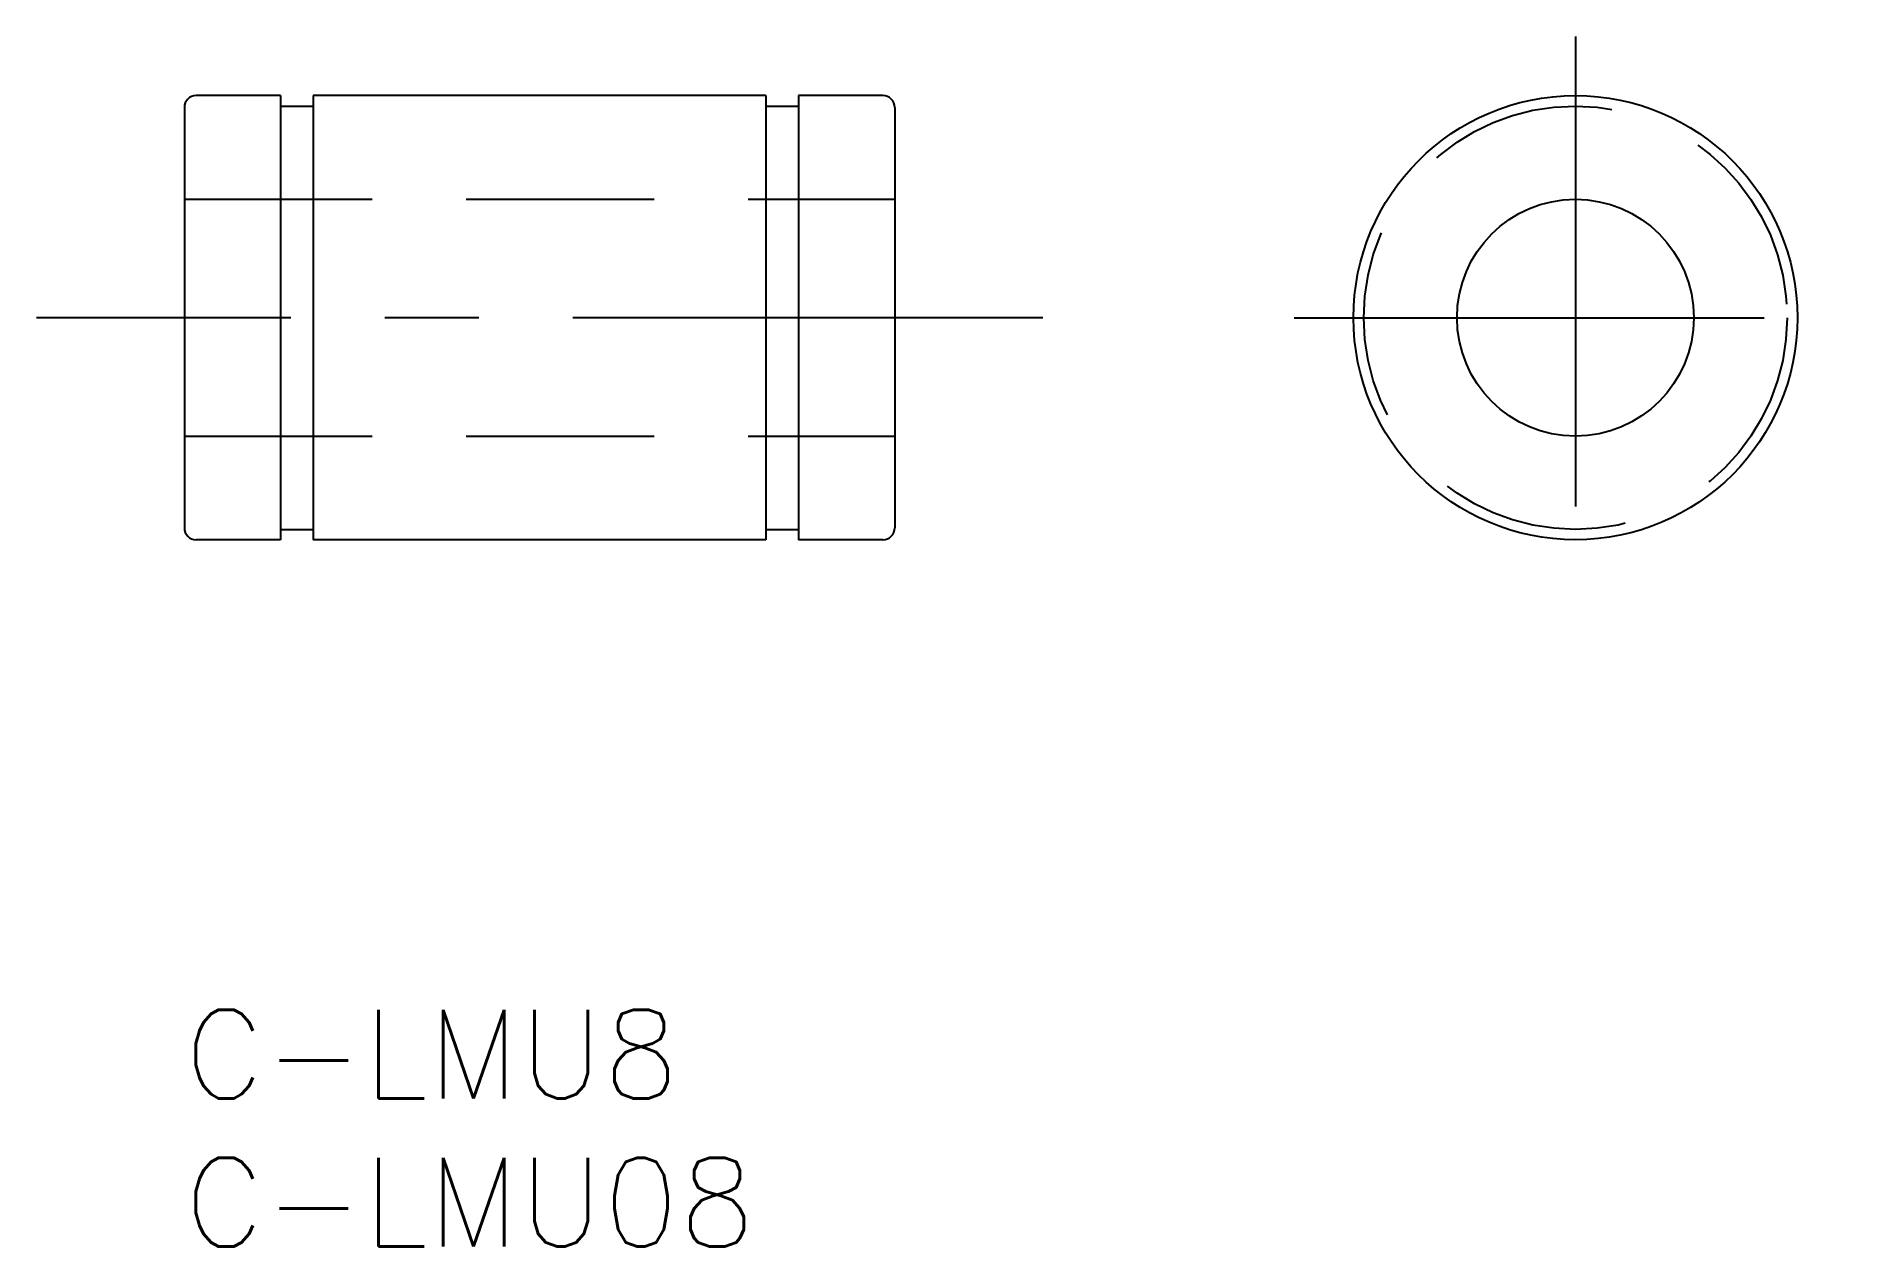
# Model space of a CAD drawing. Extents: x -5 to 56.5, y -8 to 32.9.
import ezdxf
from ezdxf.enums import TextEntityAlignment as Align

# ---------------------------------------------------------------- set-up
doc = ezdxf.new("R2010")
doc.units = 0
doc.header["$LTSCALE"] = 0.5
doc.linetypes.add('CENTER', pattern=[50.8, 31.75, -6.35, 6.35, -6.35])
doc.linetypes.add('DASHED', pattern=[19.05, 12.7, -6.35])
doc.layers.get('0').update_dxf_attribs({"linetype": 'CONTINUOUS'})
doc.layers.add('CENTER', color=1, linetype='CENTER')
doc.styles.get("Standard").update_dxf_attribs({"font": 'txt.shx', "height": 3, "bigfont": 'bigfont.shx'})

msp = doc.modelspace()

# ---------------------------------------------------------------- linework, layer by layer
at = {"color": 7, "linetype": 'CONTINUOUS'}
for p, q in [((3.25, 30.872), (0.4, 30.872)), ((3.25, 30.872), (3.25, 15.872)), ((19.65, 30.872), (4.35, 30.872)), ((4.35, 30.872), (4.35, 15.872)), ((19.65, 30.872), (19.65, 15.872)), ((23.6, 30.872), (20.75, 30.872)), ((20.75, 30.872), (20.75, 15.872)), ((0, 30.472), (0, 16.272)), ((3.25, 30.522), (4.35, 30.522)), ((19.65, 30.522), (20.75, 30.522)), ((24, 30.472), (24, 16.272)), ((3.25, 16.222), (4.35, 16.222)), ((19.65, 16.222), (20.75, 16.222)), ((3.25, 15.872), (0.4, 15.872)), ((19.65, 15.872), (4.35, 15.872)), ((23.6, 15.872), (20.75, 15.872))]:
    msp.add_line(p, q, dxfattribs=at)
at = {"color": 3, "linetype": 'DASHED'}
for p, q in [((0, 27.372), (24, 27.372)), ((0, 19.372), (24, 19.372))]:
    msp.add_line(p, q, dxfattribs=at)
at = {"color": 7, "linetype": 'CONTINUOUS'}
for radius in [7.5, 4]:
    msp.add_circle((47, 23.372), radius, dxfattribs=at)
at = {"color": 3, "linetype": 'DASHED'}
msp.add_circle((47, 23.372), 7.15, dxfattribs=at)
at = {"color": 7, "linetype": 'CONTINUOUS'}
for centre, start, end in [((0.4, 30.472), 90, 180), ((23.6, 30.472), 360, 90), ((0.4, 16.272), 180, 270), ((23.6, 16.272), 270, 360)]:
    msp.add_arc(centre, 0.4, start, end, dxfattribs=at)
at = {"layer": 'CENTER', "color": 1, "linetype": 'CENTER'}
for p, q in [((47, 32.872), (47, 13.872)), ((29, 23.372), (-5, 23.372)), ((37.5, 23.372), (56.5, 23.372))]:
    msp.add_line(p, q, dxfattribs=at)

# ---------------------------------------------------------------- texts
at = {"color": 7, "linetype": 'CONTINUOUS'}
for s, p in [('C-LMU8', (0, 0)), ('C-LMU08', (0, -5))]:
    msp.add_text(s, height=3, dxfattribs=at).set_placement(p, align=Align.TOP_LEFT)

doc.saveas('drawing.dxf')
